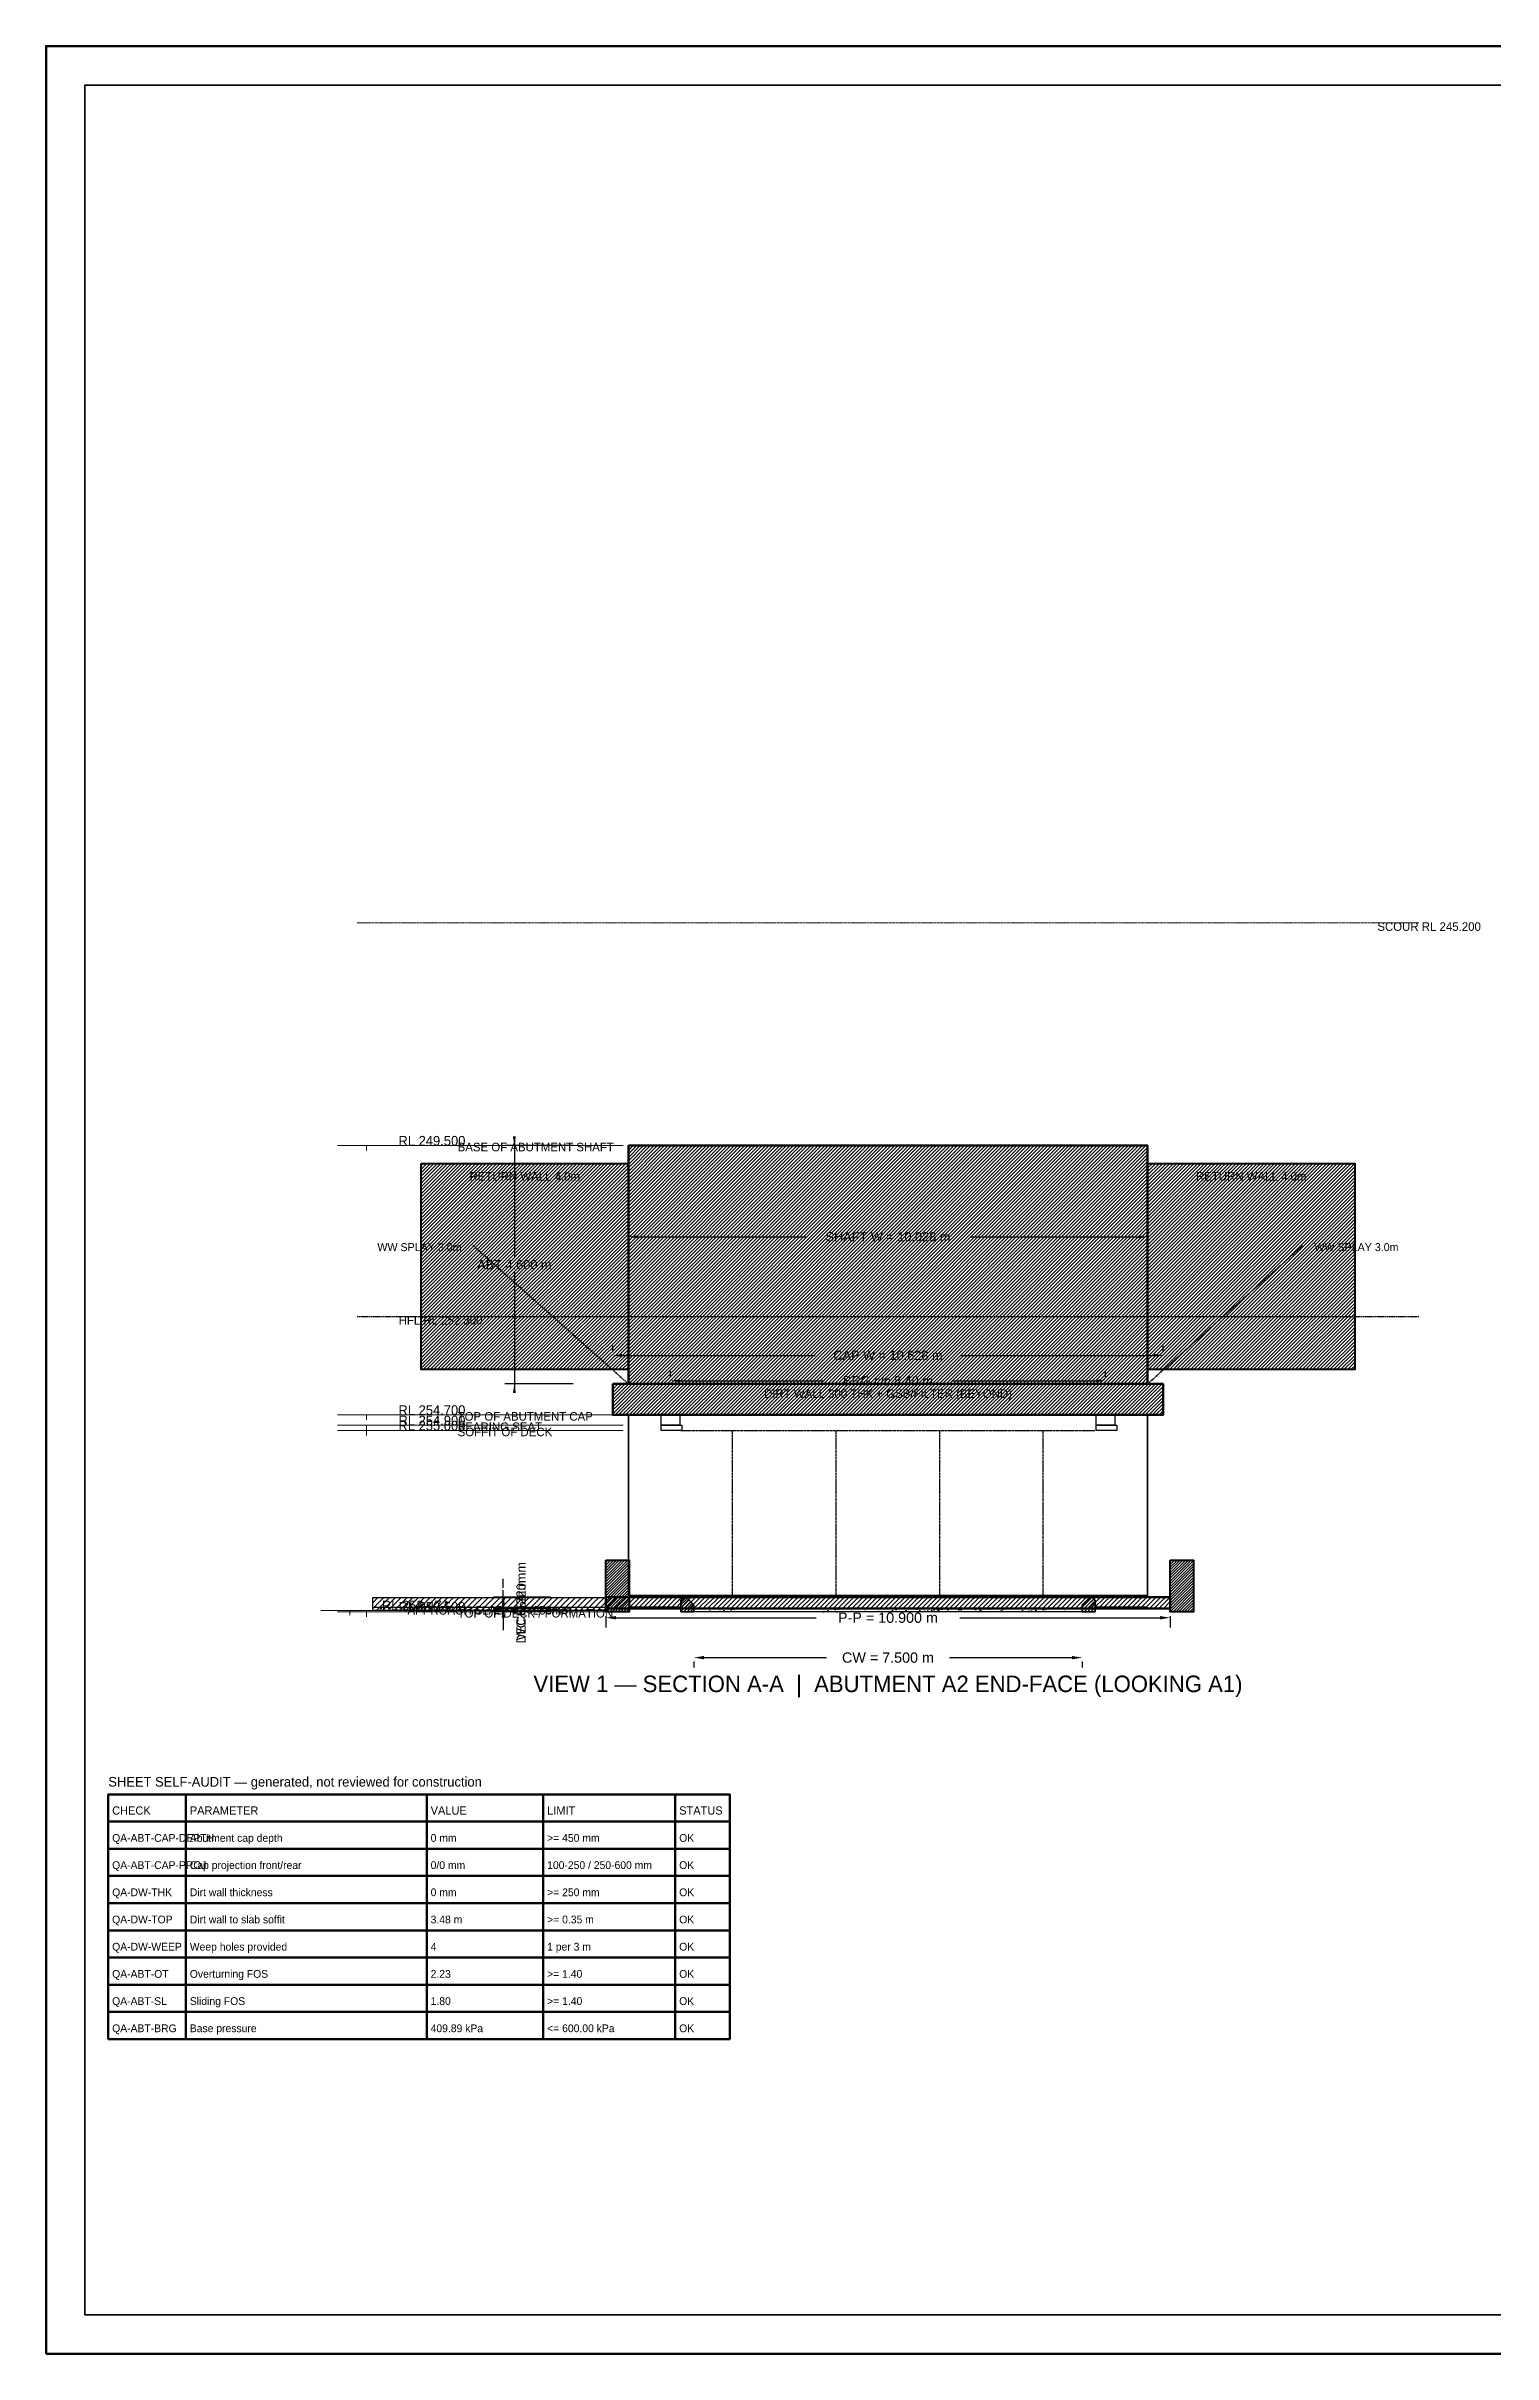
# Model space of a CAD drawing. Header units: metres. Extents: x 0 to 841, y 0 to 594.
# Drawn here: x 0 to 372, y 0 to 594 of the extents above; entities that cross this region are included whole.
import ezdxf
from ezdxf.enums import TextEntityAlignment as Align

# ---------------------------------------------------------------- set-up
doc = ezdxf.new("R2010")
doc.units = ezdxf.units.M
for name, pattern in [('DASHED', [0.5, 0.375, -0.125]), ('DASHED2', [0.25, 0.1875, -0.0625]), ('HIDDEN', [0.25, 0.1875, -0.0625])]:
    doc.linetypes.add(name, pattern=pattern)
for name, color, linetype, lineweight in [('BORDER-INNER', 7, 'Continuous', 35), ('BORDER-OUTER', 7, 'Continuous', 70), ('CIVIL-HFL', 5, 'DASHED', 25), ('CIVIL-ROAD', 7, 'Continuous', 25), ('CIVIL-SCOUR', 1, 'DASHED2', 18), ('DIM-LEVEL', 3, 'Continuous', 18), ('DIM-LINEAR', 3, 'Continuous', 18), ('STRUC-HATCHING', 8, 'Continuous', 18), ('STRUC-HIDDEN', 8, 'HIDDEN', 25), ('SUB-ABUT', 3, 'Continuous', 35), ('SUB-BEARING', 5, 'Continuous', 25), ('SUB-DIRT-WALL', 3, 'Continuous', 35), ('SUPER-DECK', 2, 'Continuous', 50), ('SUPER-FOOTPATH', 7, 'Continuous', 25), ('SUPER-KERB', 7, 'Continuous', 25), ('SUPER-PARAPET', 2, 'Continuous', 35), ('SUPER-WEARING', 8, 'Continuous', 25), ('TEXT-GENERAL', 7, 'Continuous', 18), ('TEXT-HEADER', 7, 'Continuous', 25), ('TEXT-LEVEL', 5, 'Continuous', 18), ('TEXT-SPEC', 7, 'Continuous', 13), ('TITLEBLK-BOX', 7, 'Continuous', 50)]:
    doc.layers.add(name, color=color, linetype=linetype, lineweight=lineweight)
doc.styles.add('BRIDGE_STD', font='Arial.ttf')
doc.dimstyles.new('pmb100', dxfattribs={"dimtxt": 2.5, "dimasz": 0.9375, "dimexe": 2.5, "dimexo": 2.5, "dimtad": 0, "dimtih": 1, "dimdec": 0, "dimtxsty": 'BRIDGE_STD', "dimcen": 2.5, "dimazin": 3, "dimtfac": 1, "dimtmove": 0, "dimatfit": 3})

msp = doc.modelspace()

# ---------------------------------------------------------------- hatches: boundary and pattern name
at = {"layer": 'STRUC-HATCHING'}
h = msp.add_hatch(dxfattribs=at)
h.set_pattern_fill('ANSI31', scale=0.2)
h.paths.add_polyline_path([(149.9, 311), (283.6, 311), (283.6, 249.67), (149.9, 249.67)])
h = msp.add_hatch(dxfattribs=at)
h.set_pattern_fill('ANSI31', scale=0.2)
h.paths.add_polyline_path([(96.56, 306.39), (149.9, 306.39), (149.9, 253.33), (96.56, 253.33)])
h = msp.add_hatch(dxfattribs=at)
h.set_pattern_fill('ANSI31', scale=0.2)
h.paths.add_polyline_path([(283.6, 306.39), (336.94, 306.39), (336.94, 253.33), (283.6, 253.33)])
h = msp.add_hatch(dxfattribs=at)
h.set_pattern_fill('ANSI31', scale=0.2)
h.paths.add_polyline_path([(145.9, 249.67), (287.6, 249.67), (287.6, 241.67), (145.9, 241.67)])
h = msp.add_hatch(dxfattribs=at)
h.set_pattern_fill('ANSI31', scale=0.16)
h.paths.add_polyline_path([(144.08, 204.33), (150.08, 204.33), (150.08, 191), (144.08, 191)])
h = msp.add_hatch(dxfattribs=at)
h.set_pattern_fill('ANSI31', scale=0.16)
h.paths.add_polyline_path([(289.42, 204.33), (295.42, 204.33), (295.42, 191), (289.42, 191)])
h = msp.add_hatch(dxfattribs=at)
h.set_pattern_fill('ANSI31', scale=0.333333)
h.paths.add_polyline_path([(84.08, 194.69), (144.08, 194.69), (144.08, 191.36), (84.08, 191.36)])
h = msp.add_hatch(dxfattribs=at)
h.set_pattern_fill('ANSI31', scale=0.266667)
h.paths.add_polyline_path([(144.08, 194.8), (289.42, 194.8), (289.42, 191.87), (144.08, 191.87)])
h = msp.add_hatch(dxfattribs=at)
h.set_pattern_fill('ANSI31', scale=0.186667)
h.paths.add_polyline_path([(166.75, 191), (163.42, 191), (163.42, 193.93), (164.42, 195.11), (166.75, 192.76)])
h = msp.add_hatch(dxfattribs=at)
h.set_pattern_fill('ANSI31', scale=0.1866667)
h.paths.add_polyline_path([(266.75, 191), (270.08, 191), (270.08, 193.93), (269.08, 195.11), (266.75, 192.76)])
at = {"layer": 'SUPER-WEARING'}
h = msp.add_hatch(dxfattribs=at)
h.set_pattern_fill('AR-SAND', scale=0.0533333)
h.paths.add_polyline_path([(84.08, 192.23), (144.08, 192.23), (144.08, 191.36), (84.08, 191.36)])
h = msp.add_hatch(dxfattribs=at)
h.set_pattern_fill('AR-SAND', scale=0.0533333)
h.paths.add_polyline_path([(166.75, 191.87), (266.75, 191.87), (266.75, 191), (166.75, 191)])

# ---------------------------------------------------------------- linework, layer by layer
at = {"layer": 'BORDER-INNER'}
msp.add_lwpolyline([(10, 10), (831, 10), (831, 584), (10, 584), (10, 10)], dxfattribs=at)
at = {"layer": 'BORDER-OUTER'}
msp.add_lwpolyline([(0, 0), (841, 0), (841, 594), (0, 594), (0, 0)], dxfattribs=at)
at = {"layer": 'CIVIL-HFL', "color": 5, "linetype": 'DASHED'}
msp.add_line((80.08, 267), (353.42, 267), dxfattribs=at)
at = {"layer": 'CIVIL-ROAD', "lineweight": 25}
msp.add_lwpolyline([(84.08, 194.69), (144.08, 194.69), (144.08, 191.36), (84.08, 191.36), (84.08, 194.69)], dxfattribs=at)
at = {"layer": 'CIVIL-SCOUR', "color": 1, "linetype": 'DASHED2'}
msp.add_line((80.08, 368.33), (353.42, 368.33), dxfattribs=at)
at = {"layer": 'DIM-LEVEL'}
for p, q in [((75, 311), (89.96, 311)), ((82.48, 311), (82.48, 309.75)), ((75, 241.67), (89.96, 241.67)), ((75, 239), (89.96, 239)), ((75, 237.67), (89.96, 237.67)), ((82.48, 241.67), (82.48, 240.42)), ((82.48, 239), (82.48, 237.75)), ((82.48, 237.67), (82.48, 236.42)), ((70.74, 191.36), (85.7, 191.36)), ((75, 191), (89.96, 191)), ((78.22, 191.36), (78.22, 190.11)), ((82.48, 191), (82.48, 189.75))]:
    msp.add_line(p, q, dxfattribs=at)
at = {"layer": 'DIM-LEVEL', "color": 5}
for p, q in [((82.48, 311), (148.56, 311)), ((82.48, 241.67), (148.56, 241.67)), ((82.48, 239), (148.56, 239)), ((82.48, 237.67), (148.56, 237.67)), ((82.48, 191), (148.56, 191))]:
    msp.add_line(p, q, dxfattribs=at)
at = {"layer": 'STRUC-HIDDEN', "color": 8, "linetype": 'HIDDEN'}
for p, q in [((163.42, 237.67), (270.08, 237.67)), ((176.75, 194.8), (176.75, 237.67)), ((203.42, 194.8), (203.42, 237.67)), ((230.08, 194.8), (230.08, 237.67)), ((256.75, 194.8), (256.75, 237.67))]:
    msp.add_line(p, q, dxfattribs=at)
at = {"layer": 'SUB-ABUT', "color": 3, "linetype": 'DASHED'}
for p, q in [((149.9, 249.67), (109.9, 285.3)), ((283.6, 249.67), (323.6, 285.3))]:
    msp.add_line(p, q, dxfattribs=at)
at = {"layer": 'SUB-ABUT', "lineweight": 50}
for points in [[(149.9, 311), (283.6, 311), (283.6, 249.67), (149.9, 249.67), (149.9, 311)], [(145.9, 249.67), (287.6, 249.67), (287.6, 241.67), (145.9, 241.67), (145.9, 249.67)]]:
    msp.add_lwpolyline(points, dxfattribs=at)
at = {"layer": 'SUB-ABUT', "lineweight": 40}
for points in [[(96.56, 306.39), (149.9, 306.39), (149.9, 253.33), (96.56, 253.33), (96.56, 306.39)], [(283.6, 306.39), (336.94, 306.39), (336.94, 253.33), (283.6, 253.33), (283.6, 306.39)]]:
    msp.add_lwpolyline(points, dxfattribs=at)
at = {"layer": 'SUB-ABUT', "lineweight": 30}
for points in [[(158.35, 241.67), (163.15, 241.67), (163.15, 239), (158.35, 239), (158.35, 241.67)], [(270.35, 241.67), (275.15, 241.67), (275.15, 239), (270.35, 239), (270.35, 241.67)]]:
    msp.add_lwpolyline(points, dxfattribs=at)
at = {"layer": 'SUB-BEARING', "lineweight": 30}
for points in [[(158.35, 239), (163.68, 239), (163.68, 237.67), (158.35, 237.67), (158.35, 239)], [(270.35, 239), (275.68, 239), (275.68, 237.67), (270.35, 237.67), (270.35, 239)]]:
    msp.add_lwpolyline(points, dxfattribs=at)
at = {"layer": 'SUB-DIRT-WALL', "lineweight": 35}
msp.add_lwpolyline([(149.9, 195.2), (283.6, 195.2), (283.6, 241.67), (149.9, 241.67), (149.9, 195.2)], dxfattribs=at)
at = {"layer": 'SUPER-DECK', "lineweight": 50}
msp.add_lwpolyline([(144.08, 194.8), (289.42, 194.8), (289.42, 191.87), (144.08, 191.87), (144.08, 194.8)], dxfattribs=at)
at = {"layer": 'SUPER-FOOTPATH', "lineweight": 25}
for points in [[(150.08, 192.31), (163.42, 192.31), (163.42, 191.87), (150.08, 191.87), (150.08, 192.31)], [(270.08, 192.31), (283.42, 192.31), (283.42, 191.87), (270.08, 191.87), (270.08, 192.31)]]:
    msp.add_lwpolyline(points, dxfattribs=at)
at = {"layer": 'SUPER-KERB', "lineweight": 35}
for points in [[(166.75, 191), (163.42, 191), (163.42, 193.93), (164.42, 195.11), (166.75, 192.76), (166.75, 191)], [(266.75, 191), (270.08, 191), (270.08, 193.93), (269.08, 195.11), (266.75, 192.76), (266.75, 191)]]:
    msp.add_lwpolyline(points, dxfattribs=at)
at = {"layer": 'SUPER-PARAPET', "lineweight": 40}
for points in [[(144.08, 204.33), (150.08, 204.33), (150.08, 191), (144.08, 191), (144.08, 204.33)], [(289.42, 204.33), (295.42, 204.33), (295.42, 191), (289.42, 191), (289.42, 204.33)]]:
    msp.add_lwpolyline(points, dxfattribs=at)
at = {"layer": 'SUPER-WEARING'}
for points in [[(84.08, 192.23), (144.08, 192.23), (144.08, 191.36), (84.08, 191.36), (84.08, 192.23)], [(166.75, 191.87), (266.75, 191.87), (266.75, 191), (166.75, 191), (166.75, 191.87)]]:
    msp.add_lwpolyline(points, dxfattribs=at)
at = {"layer": 'TITLEBLK-BOX'}
for points in [[(16, 137), (36, 137), (36, 144), (16, 144), (16, 137)], [(36, 137), (98, 137), (98, 144), (36, 144), (36, 137)], [(98, 137), (128, 137), (128, 144), (98, 144), (98, 137)], [(128, 137), (162, 137), (162, 144), (128, 144), (128, 137)], [(162, 137), (176, 137), (176, 144), (162, 144), (162, 137)], [(16, 130), (36, 130), (36, 137), (16, 137), (16, 130)], [(36, 130), (98, 130), (98, 137), (36, 137), (36, 130)], [(98, 130), (128, 130), (128, 137), (98, 137), (98, 130)], [(128, 130), (162, 130), (162, 137), (128, 137), (128, 130)], [(162, 130), (176, 130), (176, 137), (162, 137), (162, 130)], [(16, 123), (36, 123), (36, 130), (16, 130), (16, 123)], [(36, 123), (98, 123), (98, 130), (36, 130), (36, 123)], [(98, 123), (128, 123), (128, 130), (98, 130), (98, 123)], [(128, 123), (162, 123), (162, 130), (128, 130), (128, 123)], [(162, 123), (176, 123), (176, 130), (162, 130), (162, 123)], [(16, 116), (36, 116), (36, 123), (16, 123), (16, 116)], [(36, 116), (98, 116), (98, 123), (36, 123), (36, 116)], [(98, 116), (128, 116), (128, 123), (98, 123), (98, 116)], [(128, 116), (162, 116), (162, 123), (128, 123), (128, 116)], [(162, 116), (176, 116), (176, 123), (162, 123), (162, 116)], [(16, 109), (36, 109), (36, 116), (16, 116), (16, 109)], [(36, 109), (98, 109), (98, 116), (36, 116), (36, 109)], [(98, 109), (128, 109), (128, 116), (98, 116), (98, 109)], [(128, 109), (162, 109), (162, 116), (128, 116), (128, 109)], [(162, 109), (176, 109), (176, 116), (162, 116), (162, 109)], [(16, 102), (36, 102), (36, 109), (16, 109), (16, 102)], [(36, 102), (98, 102), (98, 109), (36, 109), (36, 102)], [(98, 102), (128, 102), (128, 109), (98, 109), (98, 102)], [(128, 102), (162, 102), (162, 109), (128, 109), (128, 102)], [(162, 102), (176, 102), (176, 109), (162, 109), (162, 102)], [(16, 95), (36, 95), (36, 102), (16, 102), (16, 95)], [(36, 95), (98, 95), (98, 102), (36, 102), (36, 95)], [(98, 95), (128, 95), (128, 102), (98, 102), (98, 95)], [(128, 95), (162, 95), (162, 102), (128, 102), (128, 95)], [(162, 95), (176, 95), (176, 102), (162, 102), (162, 95)], [(16, 88), (36, 88), (36, 95), (16, 95), (16, 88)], [(36, 88), (98, 88), (98, 95), (36, 95), (36, 88)], [(98, 88), (128, 88), (128, 95), (98, 95), (98, 88)], [(128, 88), (162, 88), (162, 95), (128, 95), (128, 88)], [(162, 88), (176, 88), (176, 95), (162, 95), (162, 88)], [(16, 81), (36, 81), (36, 88), (16, 88), (16, 81)], [(36, 81), (98, 81), (98, 88), (36, 88), (36, 81)], [(98, 81), (128, 81), (128, 88), (98, 88), (98, 81)], [(128, 81), (162, 81), (162, 88), (128, 88), (128, 81)], [(162, 81), (176, 81), (176, 88), (162, 88), (162, 81)]]:
    msp.add_lwpolyline(points, dxfattribs=at)

# ---------------------------------------------------------------- texts
at = {"layer": 'CIVIL-HFL', "color": 5}
msp.add_text('HFL RL 252.800', height=2.2, dxfattribs=at).set_placement((90.75, 264.95))
at = {"layer": 'CIVIL-SCOUR', "color": 1}
msp.add_text('SCOUR RL 245.200', height=2.2, dxfattribs=at).set_placement((342.75, 366.28))
at = {"layer": 'TEXT-GENERAL', "color": 3}
for p in [(123.23, 301.99), (310.27, 301.99)]:
    msp.add_text('RETURN WALL 4.0m', height=2.2, dxfattribs=at).set_placement(p, align=Align.CENTER)
at = {"layer": 'TEXT-GENERAL'}
msp.add_text('APPROACH SLAB  4.5×250mm', height=2.2, dxfattribs=at).set_placement((114.08, 190.29), align=Align.CENTER)
at = {"layer": 'TEXT-HEADER'}
msp.add_text('VIEW 1 — SECTION A-A  |  ABUTMENT A2 END-FACE (LOOKING A1)', height=4.2533, dxfattribs=at).set_placement((216.75, 170.33), align=Align.CENTER)
for s, height, p in [('SHEET SELF-AUDIT — generated, not reviewed for construction', 2.4933, (16, 146)), ('CHECK', 2.119, (17, 138.8)), ('PARAMETER', 2.119, (37, 138.8)), ('VALUE', 2.119, (99, 138.8)), ('LIMIT', 2.119, (129, 138.8)), ('STATUS', 2.119, (163, 138.8))]:
    msp.add_text(s, height=height, dxfattribs=at).set_placement(p)
at = {"layer": 'TEXT-LEVEL'}
for s, height, p in [('RL 249.500', 2.493, (90.71, 311)), ('BASE OF ABUTMENT SHAFT', 2.2, (105.95, 309.53)), ('RL 254.700', 2.493, (90.71, 241.67)), ('RL 254.900', 2.493, (90.71, 239)), ('RL 255.000', 2.493, (90.71, 237.67)), ('TOP OF ABUTMENT CAP', 2.2, (105.95, 240.2)), ('SOFFIT OF DECK', 2.2, (105.95, 236.2)), ('BEARING SEAT', 2.2, (105.95, 237.53)), ('RL 258.473', 2.493, (86.44, 191.36)), ('RL 258.500', 2.493, (90.71, 191)), ('TOP OF DECK / FORMATION', 2.2, (105.95, 189.53))]:
    msp.add_text(s, height=height, dxfattribs=at).set_placement(p)
at = {"layer": 'TEXT-SPEC', "color": 3}
msp.add_text('WW SPLAY 3.0m', height=2.0533, dxfattribs=at).set_placement((106.96, 283.84), align=Align.RIGHT)
for s, height, p in [('WW SPLAY 3.0m', 2.0533, (326.54, 283.84)), ('QA-ABT-CAP-DEPTH', 1.9947, (17, 131.8)), ('Abutment cap depth', 1.9947, (37, 131.8)), ('0 mm', 1.995, (99, 131.8)), ('>= 450 mm', 1.995, (129, 131.8)), ('OK', 1.995, (163, 131.8)), ('QA-ABT-CAP-PROJ', 1.9947, (17, 124.8)), ('Cap projection front/rear', 1.9947, (37, 124.8)), ('0/0 mm', 1.995, (99, 124.8)), ('100-250 / 250-600 mm', 1.9947, (129, 124.8)), ('OK', 1.995, (163, 124.8)), ('QA-DW-THK', 1.995, (17, 117.8)), ('Dirt wall thickness', 1.9947, (37, 117.8)), ('0 mm', 1.995, (99, 117.8)), ('>= 250 mm', 1.995, (129, 117.8)), ('OK', 1.995, (163, 117.8)), ('Dirt wall to slab soffit', 1.9947, (37, 110.8)), ('QA-DW-TOP', 1.995, (17, 110.8)), ('3.48 m', 1.995, (99, 110.8)), ('>= 0.35 m', 1.995, (129, 110.8)), ('OK', 1.995, (163, 110.8)), ('QA-DW-WEEP', 1.995, (17, 103.8)), ('Weep holes provided', 1.9947, (37, 103.8)), ('4', 1.99, (99, 103.8)), ('1 per 3 m', 1.995, (129, 103.8)), ('OK', 1.995, (163, 103.8)), ('QA-ABT-OT', 1.995, (17, 96.8)), ('Overturning FOS', 1.9947, (37, 96.8)), ('2.23', 1.995, (99, 96.8)), ('>= 1.40', 1.995, (129, 96.8)), ('OK', 1.995, (163, 96.8)), ('QA-ABT-SL', 1.995, (17, 89.8)), ('Sliding FOS', 1.9947, (37, 89.8)), ('1.80', 1.995, (99, 89.8)), ('>= 1.40', 1.995, (129, 89.8)), ('OK', 1.995, (163, 89.8)), ('QA-ABT-BRG', 1.995, (17, 82.8)), ('Base pressure', 1.9947, (37, 82.8)), ('409.89 kPa', 1.995, (99, 82.8)), ('<= 600.00 kPa', 1.9947, (129, 82.8)), ('OK', 1.995, (163, 82.8))]:
    msp.add_text(s, height=height, dxfattribs=at).set_placement(p)
msp.add_text('DIRT WALL 300 THK + GSB/FILTER (BEYOND)', height=2.2, dxfattribs=at).set_placement((216.75, 246.07), align=Align.CENTER)

# ---------------------------------------------------------------- dimensions: what is measured, and where the dimension line sits
at = {"layer": 'DIM-LINEAR'}
for base, p1, p2, text in [((120.56, 311), (138.16, 311), (138.16, 249.67), 'ABT 4.600 m'), ((117.68, 194.8), (132.35, 194.8), (132.35, 191.87), 'DECK 220mm'), ((117.68, 191.87), (132.35, 191.87), (132.35, 191), 'WC 65mm')]:
    msp.add_linear_dim(base=base, p1=p1, p2=p2, angle=90, text=text, dimstyle='pmb100', override={"dimtxt": 2.346667, "dimasz": 2.346667, "dimgap": 0.938667, "dimclrt": 3}, dxfattribs=at).render()
for base, p1, p2, text, override in [((149.9, 287.53), (149.9, 305.13), (283.6, 305.13), 'SHAFT W = 10.028 m', {"dimtxt": 2.346667, "dimasz": 2.346667, "dimgap": 0.938667, "dimclrt": 3}), ((145.9, 257), (145.9, 255.53), (287.6, 255.53), 'CAP W = 10.628 m', {"dimtxt": 2.346667, "dimasz": 2.346667, "dimgap": 0.938667, "dimclrt": 3}), ((160.75, 250.47), (160.75, 249), (272.75, 249), 'BRG c/c 8.40 m', {"dimtxt": 2.346667, "dimasz": 2.346667, "dimgap": 0.938667, "dimclrt": 3}), ((144.08, 189.47), (144.08, 192.4), (289.42, 192.4), 'P-P = 10.900 m', {"dimtxt": 2.64, "dimasz": 2.64, "dimgap": 1.056, "dimclrt": 3}), ((166.75, 179.2), (166.75, 180.67), (266.75, 180.67), 'CW = 7.500 m', {"dimtxt": 2.64, "dimasz": 2.64, "dimgap": 1.056, "dimclrt": 3})]:
    msp.add_linear_dim(base=base, p1=p1, p2=p2, text=text, dimstyle='pmb100', override=override, dxfattribs=at).render()

doc.saveas('drawing.dxf')
